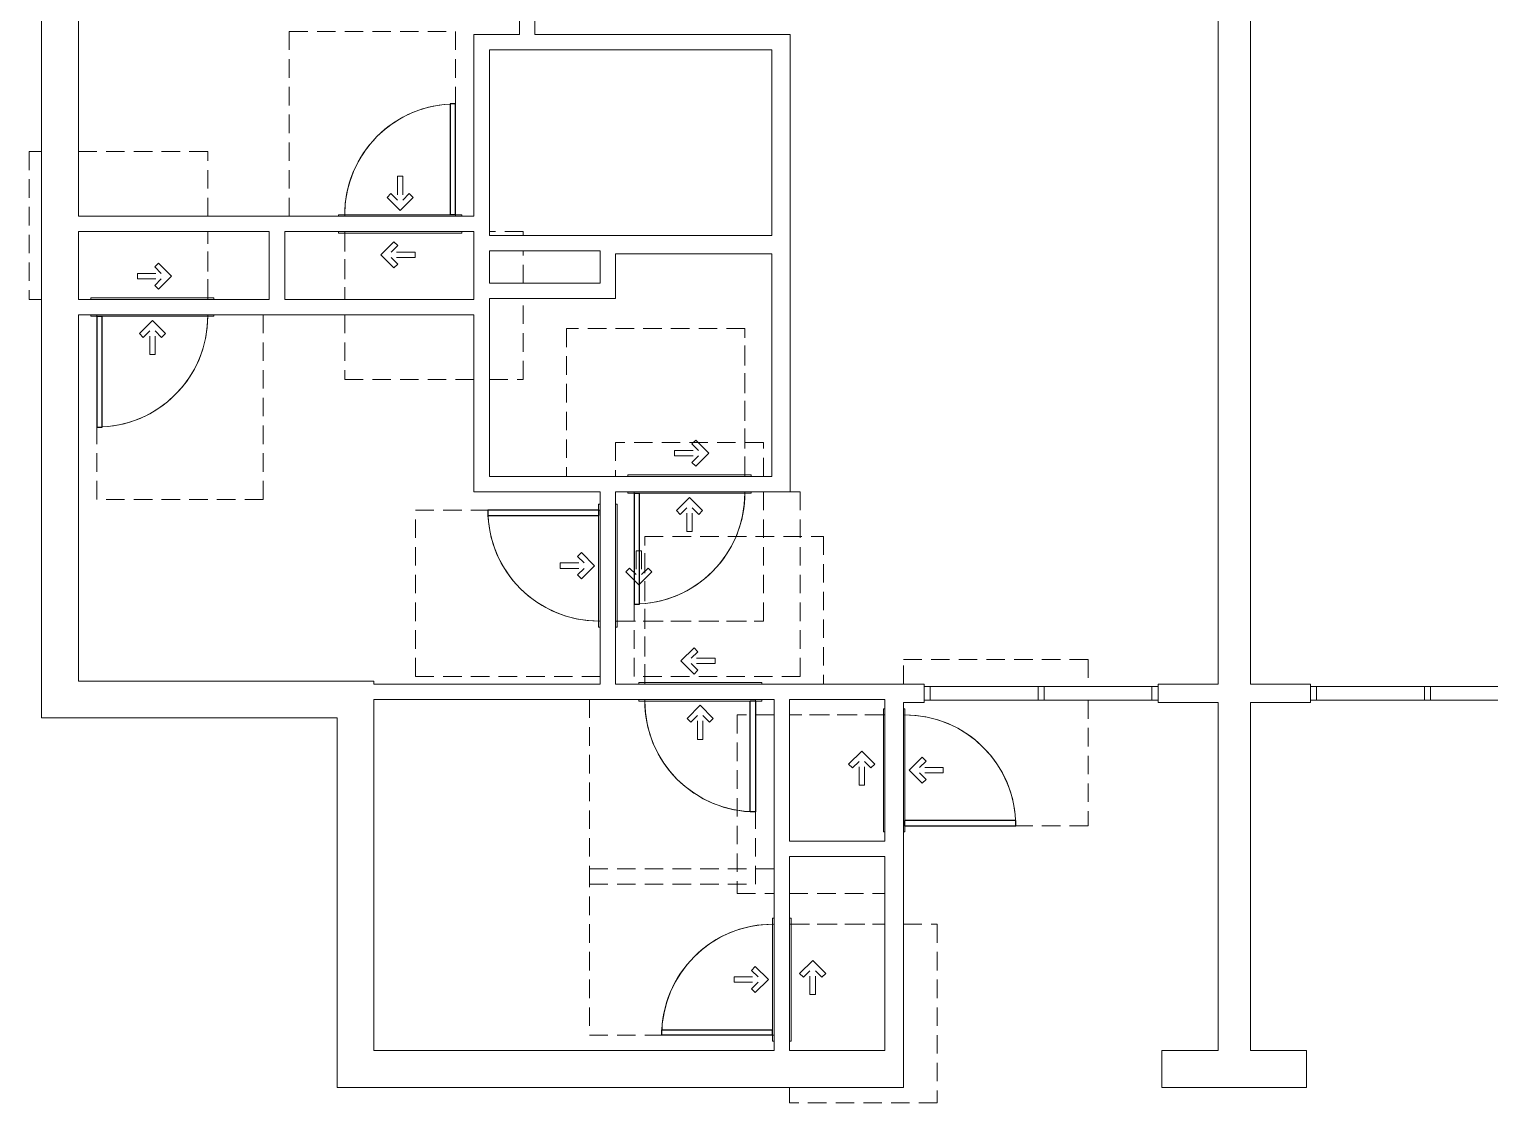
# Model space of a CAD drawing. Header units: inches. Extents: x -84 to 1352, y -121 to 1419.
# Drawn here: x 306.4 to 780.9, y -120.8 to 227.9 of the extents above; entities that cross this region are included whole.
import ezdxf

# ---------------------------------------------------------------- set-up
doc = ezdxf.new("R2010")
doc.units = ezdxf.units.IN
doc.header["$MEASUREMENT"] = 0
doc.linetypes.add('ADA Clearance', pattern=[9, 6, -3])
for name, color, linetype, lineweight in [('A-DOOR', 31, 'Continuous', 15), ('A-DOOR-FRAM', 31, 'Continuous', 9), ('A-GLAZ-CWMG', 51, 'Continuous', 9), ('A-WALL', 113, 'Continuous', 15), ('I-WALL', 2, 'Continuous', 15)]:
    doc.layers.add(name, color=color, linetype=linetype, lineweight=lineweight)

# ---------------------------------------------------------------- blocks, each defined once
blk = doc.blocks.new('Door-Single_CE_ - HM Door-2_ HM Frame-V18-ROOF')
at = {"layer": 'A-DOOR', "linetype": 'ADA Clearance', "lineweight": 9}
for p, q in [((-18, 50.5), (40, 50.5)), ((-18, 39.5), (-18, 50.5)), ((40, 50.5), (40, 2.5)), ((-18, 3), (-18, 33.5)), ((-2.02, 14.28), (-6.26, 10.04)), ((-0.78, 13.04), (-2.02, 14.28)), ((-2.02, 5.79), (-6.26, 10.04)), ((-0.78, 13.04), (-2.91, 10.91)), ((4.84, 10.91), (-2.91, 10.91)), ((4.84, 10.91), (4.84, 9.16)), ((4.84, 9.16), (-2.91, 9.16)), ((-0.78, 7.03), (-2.91, 9.16)), ((-0.78, 7.03), (-2.02, 5.79)), ((40, 2.5), (35, 2.5)), ((-36, -2.5), (-36, -62.5)), ((-4.26, -8.62), (-0.02, -4.37)), ((4.22, -8.62), (-0.02, -4.37)), ((18, -62.5), (18, -3)), ((-3.02, -9.85), (-4.26, -8.62)), ((-3.02, -9.85), (-0.89, -7.72)), ((-0.89, -15.47), (-0.89, -7.72)), ((0.86, -15.47), (0.86, -7.72)), ((2.99, -9.85), (0.86, -7.72)), ((2.99, -9.85), (4.22, -8.62)), ((0.86, -15.47), (-0.89, -15.47)), ((-36, -62.5), (18, -62.5))]:
    blk.add_line(p, q, dxfattribs=at)
at = {"layer": 'A-DOOR'}
for p, q in [((16.25, -39), (16.25, -3)), ((18, -3), (18, -39)), ((18, -39), (16.25, -39))]:
    blk.add_line(p, q, dxfattribs=at)
at = {"layer": 'A-DOOR', "lineweight": 25}
for p, q in [((16.25, -39), (16.25, -3)), ((18, -3), (18, -39)), ((18, -39), (16.25, -39))]:
    blk.add_line(p, q, dxfattribs=at)
at = {"layer": 'A-DOOR', "lineweight": 9}
blk.add_arc((18, -3), 36, 180.0012, 270, dxfattribs=at)
blk.add_arc((18, -3), 36, 180.0012, 270, dxfattribs=at)
blk.add_arc((18, -3), 36, 180.0012, 270, dxfattribs=at)
blk.add_arc((18, -3), 36, 180.0012, 270, dxfattribs=at)
blk = doc.blocks.new('Door-Single_CE_ - HM Door-2_ HM Frame-5154583-ROOF')
at = {"layer": 'A-DOOR', "linetype": 'ADA Clearance', "lineweight": 9}
for p, q in [((-36, 63), (-27.25, 63)), ((-36, 3), (-36, 63)), ((-22.75, 63), (18, 63)), ((18, 63), (18, 3.5)), ((-0.89, 15.97), (-0.89, 8.22)), ((0.86, 15.97), (-0.89, 15.97)), ((0.86, 15.97), (0.86, 8.22)), ((-3.02, 10.35), (-4.26, 9.12)), ((-3.02, 10.35), (-0.89, 8.22)), ((2.99, 10.35), (0.86, 8.22)), ((2.99, 10.35), (4.22, 9.12)), ((-4.26, 9.12), (-0.02, 4.87)), ((4.22, 9.12), (-0.02, 4.87)), ((-28, 3), (-36, 3)), ((-18, -3.5), (-18, -34)), ((40, -34), (40, -3)), ((-2.02, -6.29), (-6.26, -10.54)), ((-0.78, -7.53), (-2.91, -9.66)), ((-0.78, -7.53), (-2.02, -6.29)), ((-2.02, -14.78), (-6.26, -10.54)), ((4.84, -9.66), (-2.91, -9.66)), ((4.84, -11.41), (-2.91, -11.41)), ((-0.78, -13.54), (-2.91, -11.41)), ((-0.78, -13.54), (-2.02, -14.78)), ((4.84, -11.41), (4.84, -9.66)), ((-18, -39), (-18, -51)), ((40, -51), (40, -39)), ((-18, -51), (40, -51))]:
    blk.add_line(p, q, dxfattribs=at)
at = {"layer": 'A-DOOR'}
for p, q in [((18, 39.5), (16.25, 39.5)), ((16.25, 39.5), (16.25, 3.5)), ((18, 3.5), (18, 39.5))]:
    blk.add_line(p, q, dxfattribs=at)
at = {"layer": 'A-DOOR', "lineweight": 25}
for p, q in [((18, 39.5), (16.25, 39.5)), ((16.25, 39.5), (16.25, 3.5)), ((18, 3.5), (18, 39.5))]:
    blk.add_line(p, q, dxfattribs=at)
at = {"layer": 'A-DOOR', "lineweight": 9}
blk.add_arc((18, 3.5), 36, 90, 179.9988, dxfattribs=at)
blk.add_arc((18, 3.5), 36, 90, 179.9988, dxfattribs=at)
blk.add_arc((18, 3.5), 36, 90, 179.9988, dxfattribs=at)
blk.add_arc((18, 3.5), 36, 90, 179.9988, dxfattribs=at)
blk = doc.blocks.new('Door-Single_CE_ - HM Door-2_ HM Frame-V10-ROOF')
at = {"layer": 'A-DOOR', "linetype": 'ADA Clearance', "lineweight": 9}
for p, q in [((-18, 50.5), (40, 50.5)), ((-18, 3), (-18, 50.5)), ((40, 50.5), (40, 2.5)), ((-2.02, 14.28), (-6.26, 10.04)), ((-0.78, 13.04), (-2.02, 14.28)), ((-2.02, 5.79), (-6.26, 10.04)), ((-0.78, 13.04), (-2.91, 10.91)), ((4.84, 10.91), (-2.91, 10.91)), ((4.84, 10.91), (4.84, 9.16)), ((4.84, 9.16), (-2.91, 9.16)), ((-0.78, 7.03), (-2.91, 9.16)), ((-0.78, 7.03), (-2.02, 5.79)), ((-36, -2.5), (-36, -62.5)), ((-4.26, -8.62), (-0.02, -4.37)), ((4.22, -8.62), (-0.02, -4.37)), ((18, -62.5), (18, -3)), ((-3.02, -9.85), (-4.26, -8.62)), ((-3.02, -9.85), (-0.89, -7.72)), ((-0.89, -15.47), (-0.89, -7.72)), ((0.86, -15.47), (0.86, -7.72)), ((2.99, -9.85), (0.86, -7.72)), ((2.99, -9.85), (4.22, -8.62)), ((0.86, -15.47), (-0.89, -15.47)), ((-36, -62.5), (18, -62.5))]:
    blk.add_line(p, q, dxfattribs=at)
at = {"layer": 'A-DOOR'}
for p, q in [((16.25, -39), (16.25, -3)), ((18, -3), (18, -39)), ((18, -39), (16.25, -39))]:
    blk.add_line(p, q, dxfattribs=at)
at = {"layer": 'A-DOOR', "lineweight": 25}
for p, q in [((16.25, -39), (16.25, -3)), ((18, -3), (18, -39)), ((18, -39), (16.25, -39))]:
    blk.add_line(p, q, dxfattribs=at)
at = {"layer": 'A-DOOR', "lineweight": 9}
blk.add_arc((18, -3), 36, 180.0012, 270, dxfattribs=at)
blk.add_arc((18, -3), 36, 180.0012, 270, dxfattribs=at)
blk.add_arc((18, -3), 36, 180.0012, 270, dxfattribs=at)
blk.add_arc((18, -3), 36, 180.0012, 270, dxfattribs=at)
blk = doc.blocks.new('Door-Single_CE_ - HM Door-2_ HM Frame-V11-ROOF')
at = {"layer": 'A-DOOR', "linetype": 'ADA Clearance', "lineweight": 9}
for p, q in [((-36, 62.5), (18, 62.5)), ((-36, 2.5), (-36, 62.5)), ((18, 62.5), (18, 3)), ((-0.89, 15.47), (-0.89, 7.72)), ((0.86, 15.47), (-0.89, 15.47)), ((0.86, 15.47), (0.86, 7.72)), ((-3.02, 9.85), (-4.26, 8.62)), ((-3.02, 9.85), (-0.89, 7.72)), ((2.99, 9.85), (0.86, 7.72)), ((2.99, 9.85), (4.22, 8.62)), ((-4.26, 8.62), (-0.02, 4.37)), ((4.22, 8.62), (-0.02, 4.37)), ((-18, -3), (-18, -50.5)), ((40, -2.5), (29, -2.5)), ((40, -50.5), (40, -2.5)), ((-2.02, -5.79), (-6.26, -10.04)), ((-0.78, -7.03), (-2.91, -9.16)), ((4.84, -9.16), (-2.91, -9.16)), ((-0.78, -7.03), (-2.02, -5.79)), ((4.84, -10.91), (4.84, -9.16)), ((-2.02, -14.28), (-6.26, -10.04)), ((4.84, -10.91), (-2.91, -10.91)), ((-0.78, -13.04), (-2.91, -10.91)), ((-0.78, -13.04), (-2.02, -14.28)), ((-18, -50.5), (24, -50.5)), ((29, -50.5), (40, -50.5))]:
    blk.add_line(p, q, dxfattribs=at)
at = {"layer": 'A-DOOR'}
for p, q in [((18, 39), (16.25, 39)), ((16.25, 39), (16.25, 3)), ((18, 3), (18, 39))]:
    blk.add_line(p, q, dxfattribs=at)
at = {"layer": 'A-DOOR', "lineweight": 25}
for p, q in [((18, 39), (16.25, 39)), ((16.25, 39), (16.25, 3)), ((18, 3), (18, 39))]:
    blk.add_line(p, q, dxfattribs=at)
at = {"layer": 'A-DOOR', "lineweight": 9}
blk.add_arc((18, 3), 36, 90, 179.9988, dxfattribs=at)
blk.add_arc((18, 3), 36, 90, 179.9988, dxfattribs=at)
blk.add_arc((18, 3), 36, 90, 179.9988, dxfattribs=at)
blk.add_arc((18, 3), 36, 90, 179.9988, dxfattribs=at)
blk = doc.blocks.new('Door-Single_CE_ - HM Door-2_ HM Frame-V19-ROOF')
at = {"layer": 'A-DOOR', "linetype": 'ADA Clearance', "lineweight": 9}
for p, q in [((-36, 62.5), (18, 62.5)), ((-36, 2.5), (-36, 62.5)), ((18, 62.5), (18, 3)), ((-0.89, 15.47), (-0.89, 7.72)), ((0.86, 15.47), (-0.89, 15.47)), ((0.86, 15.47), (0.86, 7.72)), ((-3.02, 9.85), (-4.26, 8.62)), ((-3.02, 9.85), (-0.89, 7.72)), ((2.99, 9.85), (0.86, 7.72)), ((2.99, 9.85), (4.22, 8.62)), ((-4.26, 8.62), (-0.02, 4.37)), ((4.22, 8.62), (-0.02, 4.37)), ((-32.73, 2.5), (-36, 2.5)), ((-18, -3), (-18, -50.5)), ((40, -50.5), (40, -2.5)), ((-2.02, -5.79), (-6.26, -10.04)), ((-0.78, -7.03), (-2.91, -9.16)), ((4.84, -9.16), (-2.91, -9.16)), ((-0.78, -7.03), (-2.02, -5.79)), ((4.84, -10.91), (4.84, -9.16)), ((-2.02, -14.28), (-6.26, -10.04)), ((4.84, -10.91), (-2.91, -10.91)), ((-0.78, -13.04), (-2.91, -10.91)), ((-0.78, -13.04), (-2.02, -14.28)), ((-18, -50.5), (40, -50.5))]:
    blk.add_line(p, q, dxfattribs=at)
at = {"layer": 'A-DOOR'}
for p, q in [((18, 39), (16.25, 39)), ((16.25, 39), (16.25, 3)), ((18, 3), (18, 39))]:
    blk.add_line(p, q, dxfattribs=at)
at = {"layer": 'A-DOOR', "lineweight": 25}
for p, q in [((18, 39), (16.25, 39)), ((16.25, 39), (16.25, 3)), ((18, 3), (18, 39))]:
    blk.add_line(p, q, dxfattribs=at)
at = {"layer": 'A-DOOR', "lineweight": 9}
blk.add_arc((18, 3), 36, 90, 179.9988, dxfattribs=at)
blk.add_arc((18, 3), 36, 90, 179.9988, dxfattribs=at)
blk.add_arc((18, 3), 36, 90, 179.9988, dxfattribs=at)
blk.add_arc((18, 3), 36, 90, 179.9988, dxfattribs=at)
blk = doc.blocks.new('Door-Single_CE_ - HM Door-2_ HM Frame-V13-ROOF')
at = {"layer": 'A-DOOR', "linetype": 'ADA Clearance', "lineweight": 9}
for p, q in [((-36, 62.5), (18, 62.5)), ((-36, 2.5), (-36, 62.5)), ((18, 62.5), (18, 3)), ((-0.89, 15.47), (-0.89, 7.72)), ((0.86, 15.47), (-0.89, 15.47)), ((0.86, 15.47), (0.86, 7.72)), ((-3.02, 9.85), (-4.26, 8.62)), ((-3.02, 9.85), (-0.89, 7.72)), ((2.99, 9.85), (0.86, 7.72)), ((2.99, 9.85), (4.22, 8.62)), ((-4.26, 8.62), (-0.02, 4.37)), ((4.22, 8.62), (-0.02, 4.37)), ((-18, -3), (-18, -24.5)), ((40, -2.5), (36, -2.5)), ((40, -50.5), (40, -2.5)), ((-2.02, -5.79), (-6.26, -10.04)), ((-0.78, -7.03), (-2.91, -9.16)), ((4.84, -9.16), (-2.91, -9.16)), ((-0.78, -7.03), (-2.02, -5.79)), ((4.84, -10.91), (4.84, -9.16)), ((-2.02, -14.28), (-6.26, -10.04)), ((4.84, -10.91), (-2.91, -10.91)), ((-0.78, -13.04), (-2.91, -10.91)), ((-0.78, -13.04), (-2.02, -14.28)), ((-18, -29.5), (-18, -50.5)), ((-18, -50.5), (24, -50.5)), ((36, -50.5), (40, -50.5))]:
    blk.add_line(p, q, dxfattribs=at)
at = {"layer": 'A-DOOR'}
for p, q in [((18, 39), (16.25, 39)), ((16.25, 39), (16.25, 3)), ((18, 3), (18, 39))]:
    blk.add_line(p, q, dxfattribs=at)
at = {"layer": 'A-DOOR', "lineweight": 25}
for p, q in [((18, 39), (16.25, 39)), ((16.25, 39), (16.25, 3)), ((18, 3), (18, 39))]:
    blk.add_line(p, q, dxfattribs=at)
at = {"layer": 'A-DOOR', "lineweight": 9}
blk.add_arc((18, 3), 36, 90, 179.9988, dxfattribs=at)
blk.add_arc((18, 3), 36, 90, 179.9988, dxfattribs=at)
blk.add_arc((18, 3), 36, 90, 179.9988, dxfattribs=at)
blk.add_arc((18, 3), 36, 90, 179.9988, dxfattribs=at)
blk = doc.blocks.new('Door-Single_CE_ - HM Door-2_ HM Frame-V14-ROOF')
at = {"layer": 'A-DOOR', "linetype": 'ADA Clearance', "lineweight": 9}
for p, q in [((-36, 62.5), (18, 62.5)), ((-36, 2.5), (-36, 62.5)), ((18, 62.5), (18, 3)), ((-0.89, 15.47), (-0.89, 7.72)), ((0.86, 15.47), (-0.89, 15.47)), ((0.86, 15.47), (0.86, 7.72)), ((-3.02, 9.85), (-4.26, 8.62)), ((-3.02, 9.85), (-0.89, 7.72)), ((2.99, 9.85), (0.86, 7.72)), ((2.99, 9.85), (4.22, 8.62)), ((-4.26, 8.62), (-0.02, 4.37)), ((4.22, 8.62), (-0.02, 4.37)), ((-18, -3), (-18, -24.5)), ((40, -2.5), (29, -2.5)), ((40, -3.75), (40, -2.5)), ((-2.02, -5.79), (-6.26, -10.04)), ((-0.78, -7.03), (-2.91, -9.16)), ((4.84, -9.16), (-2.91, -9.16)), ((-0.78, -7.03), (-2.02, -5.79)), ((4.84, -10.91), (4.84, -9.16)), ((40, -19.25), (40, -8.75)), ((-2.02, -14.28), (-6.26, -10.04)), ((4.84, -10.91), (-2.91, -10.91)), ((-0.78, -13.04), (-2.91, -10.91)), ((-0.78, -13.04), (-2.02, -14.28)), ((40, -50.5), (40, -24.25)), ((-18, -29.5), (-18, -50.5)), ((-18, -50.5), (24, -50.5)), ((29, -50.5), (40, -50.5))]:
    blk.add_line(p, q, dxfattribs=at)
at = {"layer": 'A-DOOR'}
for p, q in [((18, 39), (16.25, 39)), ((16.25, 39), (16.25, 3)), ((18, 3), (18, 39))]:
    blk.add_line(p, q, dxfattribs=at)
at = {"layer": 'A-DOOR', "lineweight": 25}
for p, q in [((18, 39), (16.25, 39)), ((16.25, 39), (16.25, 3)), ((18, 3), (18, 39))]:
    blk.add_line(p, q, dxfattribs=at)
at = {"layer": 'A-DOOR', "lineweight": 9}
blk.add_arc((18, 3), 36, 90, 179.9988, dxfattribs=at)
blk.add_arc((18, 3), 36, 90, 179.9988, dxfattribs=at)
blk.add_arc((18, 3), 36, 90, 179.9988, dxfattribs=at)
blk.add_arc((18, 3), 36, 90, 179.9988, dxfattribs=at)
blk = doc.blocks.new('Door-Single_CE_ - HM Door-2_ HM Frame-V58-ROOF')
at = {"layer": 'A-DOOR', "linetype": 'ADA Clearance', "lineweight": 9}
for p, q in [((-18, 50.5), (40, 50.5)), ((-18, 39.5), (-18, 50.5)), ((40, 50.5), (40, 2.5)), ((-18, 2.5), (-18, 33.5)), ((-2.02, 14.28), (-6.26, 10.04)), ((-0.78, 13.04), (-2.02, 14.28)), ((-2.02, 5.79), (-6.26, 10.04)), ((-0.78, 13.04), (-2.91, 10.91)), ((4.84, 10.91), (-2.91, 10.91)), ((4.84, 10.91), (4.84, 9.16)), ((4.84, 9.16), (-2.91, 9.16)), ((-0.78, 7.03), (-2.91, 9.16)), ((-0.78, 7.03), (-2.02, 5.79)), ((40, 2.5), (35, 2.5)), ((-36, -2.5), (-36, -62.5)), ((-4.26, -8.62), (-0.02, -4.37)), ((4.22, -8.62), (-0.02, -4.37)), ((18, -62.5), (18, -2.5)), ((-3.02, -9.85), (-4.26, -8.62)), ((-3.02, -9.85), (-0.89, -7.72)), ((-0.89, -15.47), (-0.89, -7.72)), ((0.86, -15.47), (0.86, -7.72)), ((2.99, -9.85), (0.86, -7.72)), ((2.99, -9.85), (4.22, -8.62)), ((0.86, -15.47), (-0.89, -15.47)), ((-36, -62.5), (18, -62.5))]:
    blk.add_line(p, q, dxfattribs=at)
at = {"layer": 'A-DOOR'}
for p, q in [((16.25, -39), (16.25, -3)), ((16.25, -3), (18, -3)), ((18, -3), (18, -39)), ((18, -39), (16.25, -39))]:
    blk.add_line(p, q, dxfattribs=at)
at = {"layer": 'A-DOOR', "lineweight": 25}
for p, q in [((16.25, -39), (16.25, -3)), ((18, -3), (16.25, -3)), ((18, -3), (18, -39)), ((18, -39), (16.25, -39))]:
    blk.add_line(p, q, dxfattribs=at)
at = {"layer": 'A-DOOR', "lineweight": 9}
for start in [179.5, 179.5, 179.5, 180.0012]:
    blk.add_arc((18, -3), 36, start, 270, dxfattribs=at)
at = {"layer": 'A-DOOR-FRAM'}
for p, q in [((-20, 3), (20, 3)), ((-20, 2.5), (-20, 3)), ((20, 3), (20, 2.5)), ((-20, -3), (-20, -2.5)), ((20, -3), (-20, -3)), ((20, -2.5), (20, -3))]:
    blk.add_line(p, q, dxfattribs=at)
blk = doc.blocks.new('Door-Single_CE_ - HM Door-2_ HM Frame-V59-ROOF')
at = {"layer": 'A-DOOR', "linetype": 'ADA Clearance', "lineweight": 9}
for p, q in [((-36, 63), (-27.25, 63)), ((-36, 3), (-36, 63)), ((-22.75, 63), (18, 63)), ((18, 63), (18, 3)), ((-0.89, 15.97), (-0.89, 8.22)), ((0.86, 15.97), (-0.89, 15.97)), ((0.86, 15.97), (0.86, 8.22)), ((-3.02, 10.35), (-4.26, 9.12)), ((-3.02, 10.35), (-0.89, 8.22)), ((2.99, 10.35), (0.86, 8.22)), ((2.99, 10.35), (4.22, 9.12)), ((-4.26, 9.12), (-0.02, 4.87)), ((4.22, 9.12), (-0.02, 4.87)), ((-28, 3), (-36, 3)), ((-18, -3), (-18, -34)), ((40, -34), (40, -3)), ((-2.02, -6.29), (-6.26, -10.54)), ((-0.78, -7.53), (-2.91, -9.66)), ((-0.78, -7.53), (-2.02, -6.29)), ((-2.02, -14.78), (-6.26, -10.54)), ((4.84, -9.66), (-2.91, -9.66)), ((4.84, -11.41), (-2.91, -11.41)), ((-0.78, -13.54), (-2.91, -11.41)), ((-0.78, -13.54), (-2.02, -14.78)), ((4.84, -11.41), (4.84, -9.66)), ((-18, -39), (-18, -51)), ((40, -51), (40, -39)), ((-18, -51), (40, -51))]:
    blk.add_line(p, q, dxfattribs=at)
at = {"layer": 'A-DOOR'}
for p, q in [((18, 39.5), (16.25, 39.5)), ((16.25, 39.5), (16.25, 3.5)), ((18, 3.5), (18, 39.5)), ((16.25, 3.5), (18, 3.5))]:
    blk.add_line(p, q, dxfattribs=at)
at = {"layer": 'A-DOOR', "lineweight": 25}
for p, q in [((18, 39.5), (16.25, 39.5)), ((16.25, 39.5), (16.25, 3.5)), ((18, 3.5), (18, 39.5)), ((18, 3.5), (16.25, 3.5))]:
    blk.add_line(p, q, dxfattribs=at)
at = {"layer": 'A-DOOR', "lineweight": 9}
for end in [179.9988, 180.5, 180.5, 180.5]:
    blk.add_arc((18, 3.5), 36, 90, end, dxfattribs=at)
at = {"layer": 'A-DOOR-FRAM'}
for p, q in [((-20, 3.5), (20, 3.5)), ((-20, 3), (-20, 3.5)), ((20, 3.5), (20, 3)), ((-20, -3.5), (-20, -3)), ((20, -3.5), (-20, -3.5)), ((20, -3), (20, -3.5))]:
    blk.add_line(p, q, dxfattribs=at)
blk = doc.blocks.new('Door-Single_CE_ - HM Door-2_ HM Frame-V49-ROOF')
at = {"layer": 'A-DOOR', "linetype": 'ADA Clearance', "lineweight": 9}
for p, q in [((-18, 50.5), (40, 50.5)), ((-18, 2.5), (-18, 50.5)), ((40, 50.5), (40, 2.5)), ((-2.02, 14.28), (-6.26, 10.04)), ((-0.78, 13.04), (-2.02, 14.28)), ((-2.02, 5.79), (-6.26, 10.04)), ((-0.78, 13.04), (-2.91, 10.91)), ((4.84, 10.91), (-2.91, 10.91)), ((4.84, 10.91), (4.84, 9.16)), ((4.84, 9.16), (-2.91, 9.16)), ((-0.78, 7.03), (-2.91, 9.16)), ((-0.78, 7.03), (-2.02, 5.79)), ((-36, -2.5), (-36, -62.5)), ((-4.26, -8.62), (-0.02, -4.37)), ((4.22, -8.62), (-0.02, -4.37)), ((18, -62.5), (18, -2.5)), ((-3.02, -9.85), (-4.26, -8.62)), ((-3.02, -9.85), (-0.89, -7.72)), ((-0.89, -15.47), (-0.89, -7.72)), ((0.86, -15.47), (0.86, -7.72)), ((2.99, -9.85), (0.86, -7.72)), ((2.99, -9.85), (4.22, -8.62)), ((0.86, -15.47), (-0.89, -15.47)), ((-36, -62.5), (18, -62.5))]:
    blk.add_line(p, q, dxfattribs=at)
at = {"layer": 'A-DOOR'}
for p, q in [((16.25, -39), (16.25, -3)), ((16.25, -3), (18, -3)), ((18, -3), (18, -39)), ((18, -39), (16.25, -39))]:
    blk.add_line(p, q, dxfattribs=at)
at = {"layer": 'A-DOOR', "lineweight": 25}
for p, q in [((16.25, -39), (16.25, -3)), ((18, -3), (16.25, -3)), ((18, -3), (18, -39)), ((18, -39), (16.25, -39))]:
    blk.add_line(p, q, dxfattribs=at)
at = {"layer": 'A-DOOR', "lineweight": 9}
for start in [179.5, 179.5, 179.5, 180.0012]:
    blk.add_arc((18, -3), 36, start, 270, dxfattribs=at)
at = {"layer": 'A-DOOR-FRAM'}
for p, q in [((-20, 3), (20, 3)), ((-20, 2.5), (-20, 3)), ((20, 3), (20, 2.5)), ((-20, -3), (-20, -2.5)), ((20, -3), (-20, -3)), ((20, -2.5), (20, -3))]:
    blk.add_line(p, q, dxfattribs=at)
blk = doc.blocks.new('Door-Single_CE_ - HM Door-2_ HM Frame-V50-ROOF')
at = {"layer": 'A-DOOR', "linetype": 'ADA Clearance', "lineweight": 9}
for p, q in [((-36, 62.5), (18, 62.5)), ((-36, 2.5), (-36, 62.5)), ((18, 62.5), (18, 2.5)), ((-0.89, 15.47), (-0.89, 7.72)), ((0.86, 15.47), (-0.89, 15.47)), ((0.86, 15.47), (0.86, 7.72)), ((-3.02, 9.85), (-4.26, 8.62)), ((-3.02, 9.85), (-0.89, 7.72)), ((2.99, 9.85), (0.86, 7.72)), ((2.99, 9.85), (4.22, 8.62)), ((-4.26, 8.62), (-0.02, 4.37)), ((4.22, 8.62), (-0.02, 4.37)), ((-18, -2.5), (-18, -50.5)), ((40, -2.5), (29, -2.5)), ((40, -50.5), (40, -2.5)), ((-2.02, -5.79), (-6.26, -10.04)), ((-0.78, -7.03), (-2.91, -9.16)), ((4.84, -9.16), (-2.91, -9.16)), ((-0.78, -7.03), (-2.02, -5.79)), ((4.84, -10.91), (4.84, -9.16)), ((-2.02, -14.28), (-6.26, -10.04)), ((4.84, -10.91), (-2.91, -10.91)), ((-0.78, -13.04), (-2.91, -10.91)), ((-0.78, -13.04), (-2.02, -14.28)), ((-18, -50.5), (24, -50.5)), ((29, -50.5), (40, -50.5))]:
    blk.add_line(p, q, dxfattribs=at)
at = {"layer": 'A-DOOR'}
for p, q in [((18, 39), (16.25, 39)), ((16.25, 39), (16.25, 3)), ((18, 3), (18, 39)), ((16.25, 3), (18, 3))]:
    blk.add_line(p, q, dxfattribs=at)
at = {"layer": 'A-DOOR', "lineweight": 25}
for p, q in [((18, 39), (16.25, 39)), ((16.25, 39), (16.25, 3)), ((18, 3), (18, 39)), ((18, 3), (16.25, 3))]:
    blk.add_line(p, q, dxfattribs=at)
at = {"layer": 'A-DOOR', "lineweight": 9}
for end in [179.9988, 180.5, 180.5, 180.5]:
    blk.add_arc((18, 3), 36, 90, end, dxfattribs=at)
at = {"layer": 'A-DOOR-FRAM'}
for p, q in [((-20, 3), (20, 3)), ((-20, 2.5), (-20, 3)), ((20, 3), (20, 2.5)), ((-20, -3), (-20, -2.5)), ((20, -3), (-20, -3)), ((20, -2.5), (20, -3))]:
    blk.add_line(p, q, dxfattribs=at)
blk = doc.blocks.new('Door-Single_CE_ - HM Door-2_ HM Frame-V51-ROOF')
at = {"layer": 'A-DOOR', "linetype": 'ADA Clearance', "lineweight": 9}
for p, q in [((-36, 62.5), (18, 62.5)), ((-36, 2.5), (-36, 62.5)), ((18, 62.5), (18, 2.5)), ((-0.89, 15.47), (-0.89, 7.72)), ((0.86, 15.47), (-0.89, 15.47)), ((0.86, 15.47), (0.86, 7.72)), ((-3.02, 9.85), (-4.26, 8.62)), ((-3.02, 9.85), (-0.89, 7.72)), ((2.99, 9.85), (0.86, 7.72)), ((2.99, 9.85), (4.22, 8.62)), ((-4.26, 8.62), (-0.02, 4.37)), ((4.22, 8.62), (-0.02, 4.37)), ((-32.73, 2.5), (-36, 2.5)), ((-18, -2.5), (-18, -50.5)), ((40, -50.5), (40, -2.5)), ((-2.02, -5.79), (-6.26, -10.04)), ((-0.78, -7.03), (-2.91, -9.16)), ((4.84, -9.16), (-2.91, -9.16)), ((-0.78, -7.03), (-2.02, -5.79)), ((4.84, -10.91), (4.84, -9.16)), ((-2.02, -14.28), (-6.26, -10.04)), ((4.84, -10.91), (-2.91, -10.91)), ((-0.78, -13.04), (-2.91, -10.91)), ((-0.78, -13.04), (-2.02, -14.28)), ((-18, -50.5), (40, -50.5))]:
    blk.add_line(p, q, dxfattribs=at)
at = {"layer": 'A-DOOR'}
for p, q in [((18, 39), (16.25, 39)), ((16.25, 39), (16.25, 3)), ((18, 3), (18, 39)), ((16.25, 3), (18, 3))]:
    blk.add_line(p, q, dxfattribs=at)
at = {"layer": 'A-DOOR', "lineweight": 25}
for p, q in [((18, 39), (16.25, 39)), ((16.25, 39), (16.25, 3)), ((18, 3), (18, 39)), ((18, 3), (16.25, 3))]:
    blk.add_line(p, q, dxfattribs=at)
at = {"layer": 'A-DOOR', "lineweight": 9}
for end in [179.9988, 180.5, 180.5, 180.5]:
    blk.add_arc((18, 3), 36, 90, end, dxfattribs=at)
at = {"layer": 'A-DOOR-FRAM'}
for p, q in [((-20, 3), (20, 3)), ((-20, 2.5), (-20, 3)), ((20, 3), (20, 2.5)), ((-20, -3), (-20, -2.5)), ((20, -3), (-20, -3)), ((20, -2.5), (20, -3))]:
    blk.add_line(p, q, dxfattribs=at)
blk = doc.blocks.new('Door-Single_CE_ - HM Door-2_ HM Frame-V52-ROOF')
at = {"layer": 'A-DOOR', "linetype": 'ADA Clearance', "lineweight": 9}
for p, q in [((-36, 62.5), (18, 62.5)), ((-36, 2.5), (-36, 62.5)), ((18, 62.5), (18, 2.5)), ((-0.89, 15.47), (-0.89, 7.72)), ((0.86, 15.47), (-0.89, 15.47)), ((0.86, 15.47), (0.86, 7.72)), ((-3.02, 9.85), (-4.26, 8.62)), ((-3.02, 9.85), (-0.89, 7.72)), ((2.99, 9.85), (0.86, 7.72)), ((2.99, 9.85), (4.22, 8.62)), ((-4.26, 8.62), (-0.02, 4.37)), ((4.22, 8.62), (-0.02, 4.37)), ((-18, -2.5), (-18, -24.5)), ((40, -2.5), (36, -2.5)), ((40, -50.5), (40, -2.5)), ((-2.02, -5.79), (-6.26, -10.04)), ((-0.78, -7.03), (-2.91, -9.16)), ((4.84, -9.16), (-2.91, -9.16)), ((-0.78, -7.03), (-2.02, -5.79)), ((4.84, -10.91), (4.84, -9.16)), ((-2.02, -14.28), (-6.26, -10.04)), ((4.84, -10.91), (-2.91, -10.91)), ((-0.78, -13.04), (-2.91, -10.91)), ((-0.78, -13.04), (-2.02, -14.28)), ((-18, -29.5), (-18, -50.5)), ((-18, -50.5), (24, -50.5)), ((36, -50.5), (40, -50.5))]:
    blk.add_line(p, q, dxfattribs=at)
at = {"layer": 'A-DOOR'}
for p, q in [((18, 39), (16.25, 39)), ((16.25, 39), (16.25, 3)), ((18, 3), (18, 39)), ((16.25, 3), (18, 3))]:
    blk.add_line(p, q, dxfattribs=at)
at = {"layer": 'A-DOOR', "lineweight": 25}
for p, q in [((18, 39), (16.25, 39)), ((16.25, 39), (16.25, 3)), ((18, 3), (18, 39)), ((18, 3), (16.25, 3))]:
    blk.add_line(p, q, dxfattribs=at)
at = {"layer": 'A-DOOR', "lineweight": 9}
for end in [179.9988, 180.5, 180.5, 180.5]:
    blk.add_arc((18, 3), 36, 90, end, dxfattribs=at)
at = {"layer": 'A-DOOR-FRAM'}
for p, q in [((-20, 3), (20, 3)), ((-20, 2.5), (-20, 3)), ((20, 3), (20, 2.5)), ((-20, -3), (-20, -2.5)), ((20, -3), (-20, -3)), ((20, -2.5), (20, -3))]:
    blk.add_line(p, q, dxfattribs=at)
blk = doc.blocks.new('Door-Single_CE_ - HM Door-2_ HM Frame-V53-ROOF')
at = {"layer": 'A-DOOR', "linetype": 'ADA Clearance', "lineweight": 9}
for p, q in [((-36, 62.5), (18, 62.5)), ((-36, 2.5), (-36, 62.5)), ((18, 62.5), (18, 2.5)), ((-0.89, 15.47), (-0.89, 7.72)), ((0.86, 15.47), (-0.89, 15.47)), ((0.86, 15.47), (0.86, 7.72)), ((-3.02, 9.85), (-4.26, 8.62)), ((-3.02, 9.85), (-0.89, 7.72)), ((2.99, 9.85), (0.86, 7.72)), ((2.99, 9.85), (4.22, 8.62)), ((-4.26, 8.62), (-0.02, 4.37)), ((4.22, 8.62), (-0.02, 4.37)), ((-18, -2.5), (-18, -24.5)), ((40, -2.5), (29, -2.5)), ((40, -3.75), (40, -2.5)), ((-2.02, -5.79), (-6.26, -10.04)), ((-0.78, -7.03), (-2.91, -9.16)), ((4.84, -9.16), (-2.91, -9.16)), ((-0.78, -7.03), (-2.02, -5.79)), ((4.84, -10.91), (4.84, -9.16)), ((40, -19.25), (40, -8.75)), ((-2.02, -14.28), (-6.26, -10.04)), ((4.84, -10.91), (-2.91, -10.91)), ((-0.78, -13.04), (-2.91, -10.91)), ((-0.78, -13.04), (-2.02, -14.28)), ((40, -50.5), (40, -24.25)), ((-18, -29.5), (-18, -50.5)), ((-18, -50.5), (24, -50.5)), ((29, -50.5), (40, -50.5))]:
    blk.add_line(p, q, dxfattribs=at)
at = {"layer": 'A-DOOR'}
for p, q in [((18, 39), (16.25, 39)), ((16.25, 39), (16.25, 3)), ((18, 3), (18, 39)), ((16.25, 3), (18, 3))]:
    blk.add_line(p, q, dxfattribs=at)
at = {"layer": 'A-DOOR', "lineweight": 25}
for p, q in [((18, 39), (16.25, 39)), ((16.25, 39), (16.25, 3)), ((18, 3), (18, 39)), ((18, 3), (16.25, 3))]:
    blk.add_line(p, q, dxfattribs=at)
at = {"layer": 'A-DOOR', "lineweight": 9}
for end in [179.9988, 180.5, 180.5, 180.5]:
    blk.add_arc((18, 3), 36, 90, end, dxfattribs=at)
at = {"layer": 'A-DOOR-FRAM'}
for p, q in [((-20, 3), (20, 3)), ((-20, 2.5), (-20, 3)), ((20, 3), (20, 2.5)), ((-20, -3), (-20, -2.5)), ((20, -3), (-20, -3)), ((20, -2.5), (20, -3))]:
    blk.add_line(p, q, dxfattribs=at)
blk = doc.blocks.new('Rectangular Mullion - 4 1_2_ x 2_ Rectangular_CE_-5154601-ROOF')
at = {"layer": 'A-GLAZ-CWMG'}
for p, q in [((761.61, 927.95), (761.61, 932.45)), ((761.61, 932.45), (796.61, 932.45)), ((796.61, 932.45), (796.61, 927.95)), ((796.61, 927.95), (761.61, 927.95))]:
    blk.add_line(p, q, dxfattribs=at)
blk = doc.blocks.new('Rectangular Mullion - 4 1_2_ x 2_ Rectangular_CE_-5154605-ROOF')
at = {"layer": 'A-GLAZ-CWMG'}
for p, q in [((-2, -2.25), (-2, 2.25)), ((-2, 2.25), (0, 2.25)), ((0, 2.25), (0, -2.25)), ((0, -2.25), (-2, -2.25))]:
    blk.add_line(p, q, dxfattribs=at)
blk = doc.blocks.new('Rectangular Mullion - 4 1_2_ x 2_ Rectangular_CE_-5154606-ROOF')
at = {"layer": 'A-GLAZ-CWMG'}
for p, q in [((0, 2.25), (-2, 2.25)), ((-2, 2.25), (-2, -2.25)), ((0, -2.25), (0, 2.25)), ((-2, -2.25), (0, -2.25))]:
    blk.add_line(p, q, dxfattribs=at)
blk = doc.blocks.new('Rectangular Mullion - 4 1_2_ x 2_ Rectangular_CE_-5154603-ROOF')
at = {"layer": 'A-GLAZ-CWMG'}
for p, q in [((-1, -2.25), (-1, 2.25)), ((-1, 2.25), (1, 2.25)), ((1, 2.25), (1, -2.25)), ((1, -2.25), (-1, -2.25))]:
    blk.add_line(p, q, dxfattribs=at)
blk = doc.blocks.new('Rectangular Mullion - 4 1_2_ x 2_ Rectangular_CE_-5154595-ROOF')
at = {"layer": 'A-GLAZ-CWMG'}
for p, q in [((599.11, 927.95), (599.11, 932.45)), ((599.11, 932.45), (634.11, 932.45)), ((634.11, 932.45), (634.11, 927.95)), ((634.11, 927.95), (599.11, 927.95))]:
    blk.add_line(p, q, dxfattribs=at)
blk = doc.blocks.new('Rectangular Mullion - 4 1_2_ x 2_ Rectangular_CE_-5154600-ROOF')
at = {"layer": 'A-GLAZ-CWMG'}
for p, q in [((0, 2.25), (-2, 2.25)), ((-2, 2.25), (-2, -2.25)), ((0, -2.25), (0, 2.25)), ((-2, -2.25), (0, -2.25))]:
    blk.add_line(p, q, dxfattribs=at)
blk = doc.blocks.new('Rectangular Mullion - 4 1_2_ x 2_ Rectangular_CE_-5154597-ROOF')
at = {"layer": 'A-GLAZ-CWMG'}
for p, q in [((-1, -2.25), (-1, 2.25)), ((-1, 2.25), (1, 2.25)), ((1, 2.25), (1, -2.25)), ((1, -2.25), (-1, -2.25))]:
    blk.add_line(p, q, dxfattribs=at)

msp = doc.modelspace()

# ---------------------------------------------------------------- linework, layer by layer
at = {"layer": 'A-WALL'}
for p, q in [((692.61, 15.2), (692.61, 418.2)), ((703.11, 418.2), (703.11, 15.2)), ((310.36, 4.2), (310.36, 300.2)), ((322.36, 288.2), (322.36, 167.2)), ((547.59, 160.95), (547.59, 221.2)), ((553.59, 221.2), (553.59, 77.7)), ((322.36, 162.2), (322.36, 140.2)), ((491.86, 160.95), (547.59, 160.95)), ((491.86, 155.95), (491.86, 154.95)), ((547.59, 154.95), (496.86, 154.95)), ((547.59, 82.7), (547.59, 154.95)), ((322.36, 135.2), (322.36, 16.2)), ((547.59, 77.7), (553.59, 77.7)), ((322.36, 16.2), (418.36, 16.2)), ((418.36, 16.2), (418.36, 15.2)), ((584.36, 15.2), (597.11, 15.2)), ((597.11, 9.2), (597.11, 15.2)), ((673.11, 15.2), (692.61, 15.2)), ((673.11, 15.2), (673.11, 9.2)), ((703.11, 15.2), (722.61, 15.2)), ((722.61, 9.2), (722.61, 15.2)), ((418.36, 10.2), (418.36, -103.8)), ((584.36, -35.8), (584.36, 10.2)), ((590.36, 9.2), (590.36, -115.8)), ((597.11, 9.2), (590.36, 9.2)), ((692.61, 9.2), (673.11, 9.2)), ((692.61, -103.8), (692.61, 9.2)), ((703.11, 9.2), (703.11, -103.8)), ((722.61, 9.2), (703.11, 9.2)), ((406.36, 4.2), (310.36, 4.2)), ((406.36, -115.8), (406.36, 4.2)), ((584.36, -103.8), (584.36, -40.8)), ((418.36, -103.8), (548.36, -103.8)), ((553.36, -103.8), (584.36, -103.8)), ((674.36, -103.8), (692.61, -103.8)), ((674.36, -115.8), (674.36, -103.8)), ((703.11, -103.8), (721.36, -103.8)), ((721.36, -115.8), (721.36, -103.8)), ((590.36, -115.8), (406.36, -115.8)), ((721.36, -115.8), (674.36, -115.8))]:
    msp.add_line(p, q, dxfattribs=at)
at = {"layer": 'I-WALL'}
for p, q in [((465.59, 226.2), (465.59, 288.7)), ((470.59, 288.7), (470.59, 226.2)), ((450.86, 167.2), (450.86, 226.2)), ((450.86, 226.2), (465.59, 226.2)), ((470.59, 226.2), (553.59, 226.2)), ((553.59, 221.2), (553.59, 226.2)), ((455.86, 221.2), (455.86, 160.95)), ((547.59, 221.2), (455.86, 221.2)), ((322.36, 167.2), (450.86, 167.2)), ((384.36, 162.2), (322.36, 162.2)), ((384.36, 140.2), (384.36, 162.2)), ((450.86, 162.2), (389.36, 162.2)), ((389.36, 162.2), (389.36, 140.2)), ((450.86, 140.2), (450.86, 162.2)), ((455.86, 160.95), (491.86, 160.95)), ((455.86, 155.95), (455.86, 145.45)), ((491.86, 155.95), (455.86, 155.95)), ((491.86, 145.45), (491.86, 154.95)), ((496.86, 154.95), (496.86, 140.45)), ((455.86, 145.45), (491.86, 145.45)), ((322.36, 140.2), (384.36, 140.2)), ((389.36, 140.2), (450.86, 140.2)), ((455.86, 140.45), (455.86, 82.7)), ((496.86, 140.45), (455.86, 140.45)), ((450.86, 135.2), (322.36, 135.2)), ((450.86, 77.7), (450.86, 135.2)), ((455.86, 82.7), (547.59, 82.7)), ((491.86, 77.7), (450.86, 77.7)), ((491.86, 15.2), (491.86, 77.7)), ((547.59, 77.7), (496.86, 77.7)), ((496.86, 77.7), (496.86, 15.2)), ((418.36, 15.2), (491.86, 15.2)), ((496.86, 15.2), (584.36, 15.2)), ((548.36, 10.2), (418.36, 10.2)), ((548.36, -103.8), (548.36, 10.2)), ((553.36, 10.2), (553.36, -35.8)), ((584.36, 10.2), (553.36, 10.2)), ((553.36, -35.8), (584.36, -35.8)), ((553.36, -40.8), (553.36, -103.8)), ((584.36, -40.8), (553.36, -40.8))]:
    msp.add_line(p, q, dxfattribs=at)

# ---------------------------------------------------------------- block references
at = {"layer": 'A-DOOR', "lineweight": 9}
for name, p in [('Door-Single_CE_ - HM Door-2_ HM Frame-V14-ROOF', (426.86, 164.7)), ('Door-Single_CE_ - HM Door-2_ HM Frame-V14-ROOF', (426.86, 164.7)), ('Door-Single_CE_ - HM Door-2_ HM Frame-V53-ROOF', (426.86, 164.7)), ('Door-Single_CE_ - HM Door-2_ HM Frame-V10-ROOF', (524.36, 12.7)), ('Door-Single_CE_ - HM Door-2_ HM Frame-V10-ROOF', (524.36, 12.7)), ('Door-Single_CE_ - HM Door-2_ HM Frame-V49-ROOF', (524.36, 12.7))]:
    msp.add_blockref(name, p, dxfattribs=at)
for name, p, rotation in [('Door-Single_CE_ - HM Door-2_ HM Frame-V13-ROOF', (346.36, 137.7), 180), ('Door-Single_CE_ - HM Door-2_ HM Frame-V13-ROOF', (346.36, 137.7), 180), ('Door-Single_CE_ - HM Door-2_ HM Frame-V52-ROOF', (346.36, 137.7), 180), ('Door-Single_CE_ - HM Door-2_ HM Frame-V19-ROOF', (520.86, 80.2), 180), ('Door-Single_CE_ - HM Door-2_ HM Frame-V19-ROOF', (520.86, 80.2), 180), ('Door-Single_CE_ - HM Door-2_ HM Frame-V51-ROOF', (520.86, 80.2), 180), ('Door-Single_CE_ - HM Door-2_ HM Frame-V11-ROOF', (494.36, 53.7), 90.00000000000017), ('Door-Single_CE_ - HM Door-2_ HM Frame-V11-ROOF', (494.36, 53.7), 90.00000000000017), ('Door-Single_CE_ - HM Door-2_ HM Frame-V50-ROOF', (494.36, 53.7), 90.00000000000017), ('Door-Single_CE_ - HM Door-2_ HM Frame-5154583-ROOF', (587.36, -12.8), 270.0000000000001), ('Door-Single_CE_ - HM Door-2_ HM Frame-5154583-ROOF', (587.36, -12.8), 270.0000000000001), ('Door-Single_CE_ - HM Door-2_ HM Frame-V59-ROOF', (587.36, -12.8), 270.0000000000001), ('Door-Single_CE_ - HM Door-2_ HM Frame-V18-ROOF', (550.86, -80.8), 270.0000000000001), ('Door-Single_CE_ - HM Door-2_ HM Frame-V18-ROOF', (550.86, -80.8), 270.0000000000001), ('Door-Single_CE_ - HM Door-2_ HM Frame-V58-ROOF', (550.86, -80.8), 270.0000000000001)]:
    msp.add_blockref(name, p, dxfattribs=dict(at, rotation=rotation))
at = {"layer": 'A-GLAZ-CWMG', "extrusion": (0, 0, -1)}
for name, p in [('Rectangular Mullion - 4 1_2_ x 2_ Rectangular_CE_-5154605-ROOF', (-597.11, 12.2)), ('Rectangular Mullion - 4 1_2_ x 2_ Rectangular_CE_-5154603-ROOF', (-635.11, 12.2))]:
    msp.add_blockref(name, p, dxfattribs=at)
at = {"layer": 'A-GLAZ-CWMG', "rotation": 180}
for name, p in [('Rectangular Mullion - 4 1_2_ x 2_ Rectangular_CE_-5154601-ROOF', (1395.72, 942.4)), ('Rectangular Mullion - 4 1_2_ x 2_ Rectangular_CE_-5154601-ROOF', (1432.72, 942.4)), ('Rectangular Mullion - 4 1_2_ x 2_ Rectangular_CE_-5154600-ROOF', (722.61, 12.2)), ('Rectangular Mullion - 4 1_2_ x 2_ Rectangular_CE_-5154595-ROOF', (1358.72, 942.4)), ('Rectangular Mullion - 4 1_2_ x 2_ Rectangular_CE_-5154595-ROOF', (1395.72, 942.4))]:
    msp.add_blockref(name, p, dxfattribs=at)
at = {"layer": 'A-GLAZ-CWMG'}
msp.add_blockref('Rectangular Mullion - 4 1_2_ x 2_ Rectangular_CE_-5154606-ROOF', (673.11, 12.2), dxfattribs=at)
at = {"layer": 'A-GLAZ-CWMG', "extrusion": (0, 0, -1), "rotation": 180}
msp.add_blockref('Rectangular Mullion - 4 1_2_ x 2_ Rectangular_CE_-5154597-ROOF', (-760.61, 12.2), dxfattribs=at)

doc.saveas('drawing.dxf')
